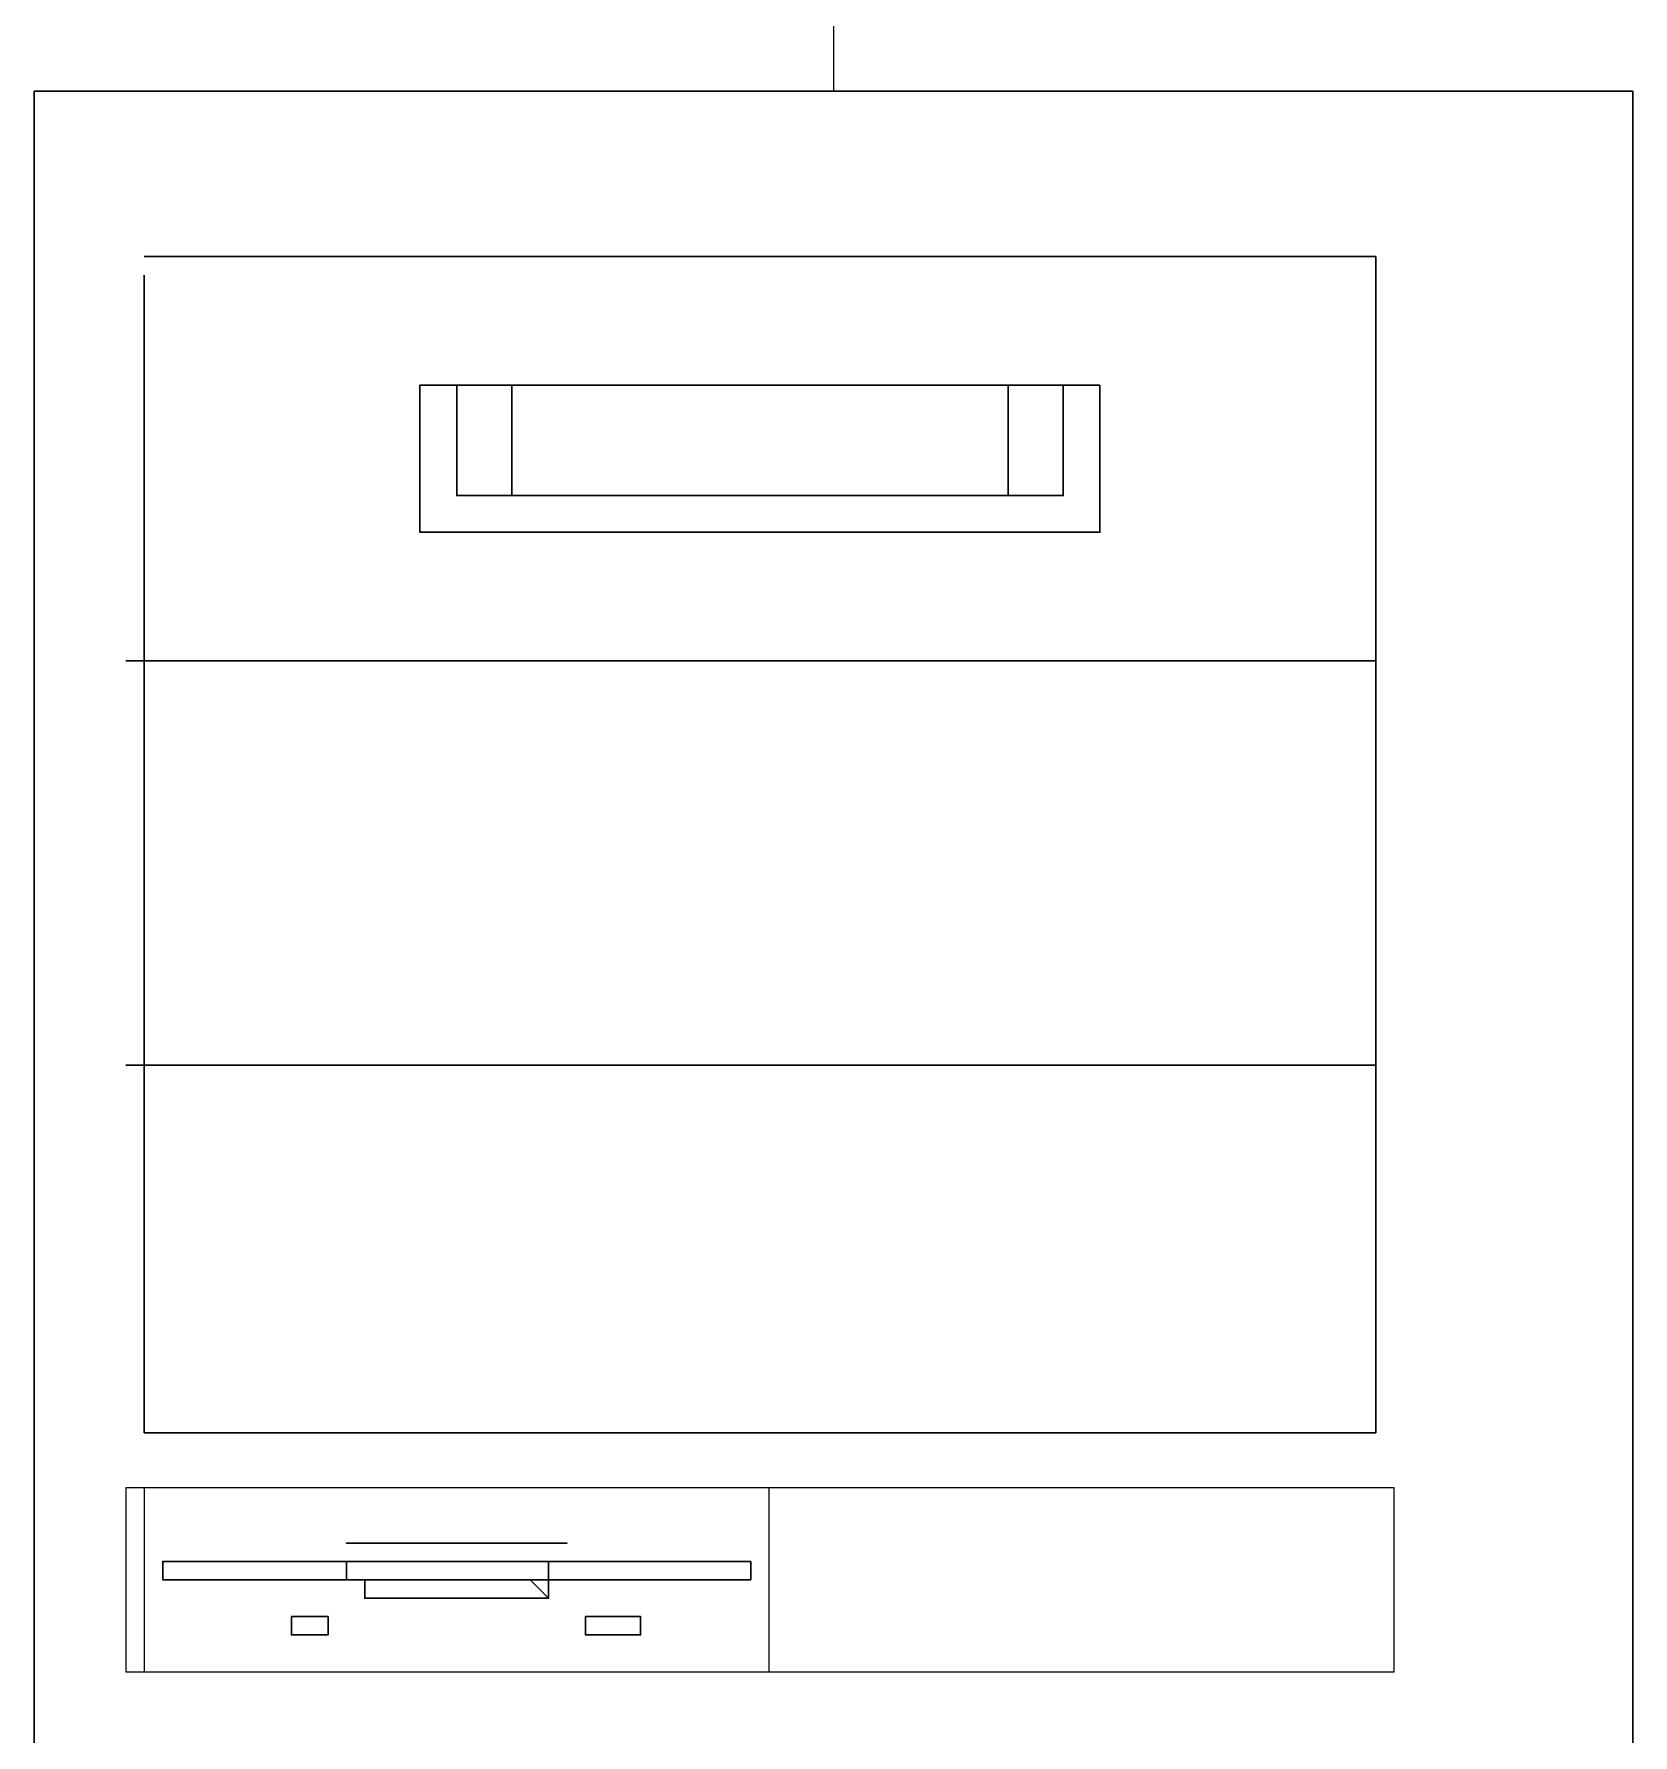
# Paper-space layout 'Sample Network Drawing - A1 Sheet' of a CAD drawing. Extents: x 49 to 806, y 22 to 564.
# Drawn here: x 356.99 to 364.23, y 328.49 to 336.19 of the extents above; entities that cross this region are included whole.
import ezdxf

# ---------------------------------------------------------------- set-up
doc = ezdxf.new("R2010")
doc.units = 0
doc.linetypes.add('HIDDEN2', pattern=[4.7625, 3.175, -1.5875])
doc.layers.add('N-EQPM-EXST', color=252, linetype='Continuous', lineweight=25)
doc.layers.add('N-SGNL-ELEC', color=4, linetype='HIDDEN2', lineweight=25)

psp = doc.layouts.new('Sample Network Drawing - A1 Sheet')

# ---------------------------------------------------------------- linework, layer by layer
at = {"layer": 'N-EQPM-EXST', "lineweight": 30}
for p, q in [((364.2251, 335.9302), (356.9873, 335.9302)), ((356.9873, 335.9302), (356.9873, 320.789)), ((364.2251, 335.9302), (356.9873, 335.9302)), ((356.9873, 335.9302), (356.9873, 320.789)), ((364.2251, 320.789), (364.2251, 335.9302)), ((364.2251, 335.9302), (364.2251, 335.9302)), ((364.2251, 320.789), (364.2251, 335.9302)), ((357.4864, 335.1815), (363.0604, 335.1815)), ((363.0604, 335.1815), (363.0604, 329.8571)), ((357.4864, 329.8571), (357.4864, 335.0983)), ((357.4864, 335.0983), (357.4864, 329.8571)), ((363.0604, 329.8571), (357.4864, 329.8571)), ((357.4864, 329.8571), (362.2284, 329.8571))]:
    psp.add_line(p, q, dxfattribs=at)
for points in [[(361.8125, 334.5991), (358.7343, 334.5991), (358.7343, 333.9336), (361.8125, 333.9336), (361.8125, 334.5991), (361.8125, 334.5991)], [(361.8125, 334.5991), (358.7343, 334.5991), (358.7343, 333.9336), (361.8125, 333.9336), (361.8125, 334.5991)], [(361.6461, 334.5991), (358.9007, 334.5991), (358.9007, 334.1), (361.6461, 334.1), (361.6461, 334.5991), (361.6461, 334.5991)], [(361.6461, 334.5991), (358.9007, 334.5991), (358.9007, 334.1), (361.6461, 334.1), (361.6461, 334.5991)], [(358.9007, 334.5991), (358.9007, 334.1), (359.0671, 334.1), (359.0671, 334.1), (361.4797, 334.1), (361.4797, 334.1), (361.6461, 334.1), (361.6461, 334.5991), (358.9007, 334.5991), (358.9007, 334.5991)], [(358.9007, 334.5991), (358.9007, 334.1), (359.0671, 334.1), (359.0671, 334.1), (361.4797, 334.1), (361.4797, 334.1), (361.6461, 334.1), (361.6461, 334.5991), (358.9007, 334.5991)], [(359.1503, 334.5991), (359.1503, 334.5991), (359.1503, 334.5991), (359.1503, 334.5991), (359.1503, 334.5991), (359.1503, 334.5991), (359.1503, 334.5991), (359.1503, 334.5991), (359.1503, 334.5991), (359.1503, 334.5991), (359.1503, 334.1832), (359.1503, 334.1832), (359.1503, 334.1832), (359.1503, 334.1), (359.1503, 334.1), (359.1503, 334.1), (359.1503, 334.1), (359.1503, 334.1832), (359.1503, 334.1832), (359.1503, 334.1832), (359.1503, 334.5991), (359.1503, 334.5991)], [(359.1503, 334.5991), (359.1503, 334.5991), (359.1503, 334.5991), (359.1503, 334.5991), (359.1503, 334.5991), (359.1503, 334.5991), (359.1503, 334.5991), (359.1503, 334.5991), (359.1503, 334.5991), (359.1503, 334.5991), (359.1503, 334.1832), (359.1503, 334.1832), (359.1503, 334.1832), (359.1503, 334.1), (359.1503, 334.1), (359.1503, 334.1), (359.1503, 334.1), (359.1503, 334.1832), (359.1503, 334.1832), (359.1503, 334.1832), (359.1503, 334.5991)], [(361.3965, 334.5991), (361.3965, 334.5991), (361.3965, 334.5991), (361.3965, 334.5991), (361.3965, 334.5991), (361.3965, 334.5991), (361.3965, 334.5991), (361.3965, 334.5991), (361.3965, 334.5991), (361.3965, 334.5991), (361.3965, 334.1832), (361.3965, 334.1832), (361.3965, 334.1832), (361.3965, 334.1), (361.3965, 334.1), (361.3965, 334.1), (361.3965, 334.1), (361.3965, 334.1832), (361.3965, 334.1832), (361.3965, 334.1832), (361.3965, 334.5991), (361.3965, 334.5991)], [(361.3965, 334.5991), (361.3965, 334.5991), (361.3965, 334.5991), (361.3965, 334.5991), (361.3965, 334.5991), (361.3965, 334.5991), (361.3965, 334.5991), (361.3965, 334.5991), (361.3965, 334.5991), (361.3965, 334.5991), (361.3965, 334.1832), (361.3965, 334.1832), (361.3965, 334.1832), (361.3965, 334.1), (361.3965, 334.1), (361.3965, 334.1), (361.3965, 334.1), (361.3965, 334.1832), (361.3965, 334.1832), (361.3965, 334.1832), (361.3965, 334.5991)], [(357.4032, 333.3512), (363.0604, 333.3512)], [(357.4032, 331.521), (363.0604, 331.521)], [(359.3167, 329.3579), (358.4847, 329.3579), (358.4015, 329.3579), (359.3999, 329.3579), (359.3167, 329.3579), (359.3167, 329.3579)], [(359.3167, 329.3579), (358.4847, 329.3579), (358.4015, 329.3579), (359.3999, 329.3579), (359.3167, 329.3579)], [(360.2318, 329.2748), (357.5696, 329.2748), (357.5696, 329.1916), (360.2318, 329.1916), (360.2318, 329.2748), (360.2318, 329.2748)], [(360.2318, 329.2748), (357.5696, 329.2748), (357.5696, 329.1916), (360.2318, 329.1916), (360.2318, 329.2748)], [(358.4015, 329.2748), (357.5696, 329.2748), (357.5696, 329.1916), (358.4015, 329.1916), (358.4015, 329.2748), (358.4015, 329.2748)], [(358.4015, 329.2748), (357.5696, 329.2748), (357.5696, 329.1916), (358.4015, 329.1916), (358.4015, 329.2748)], [(360.2318, 329.2748), (359.3167, 329.2748), (359.3167, 329.1916), (360.2318, 329.1916), (360.2318, 329.2748), (360.2318, 329.2748)], [(360.2318, 329.2748), (359.3167, 329.2748), (359.3167, 329.1916), (360.2318, 329.1916), (360.2318, 329.2748)], [(359.3167, 329.1916), (358.4847, 329.1916), (358.4847, 329.1084), (359.3167, 329.1084), (359.3167, 329.1916), (359.3167, 329.1916)], [(359.3167, 329.1916), (358.4847, 329.1916), (358.4847, 329.1084), (359.3167, 329.1084), (359.3167, 329.1916)], [(358.4847, 329.1916), (358.4847, 329.1916), (358.4847, 329.1084), (358.4847, 329.1916), (358.4847, 329.1916), (358.4847, 329.1916)], [(358.4847, 329.1916), (358.4847, 329.1916), (358.4847, 329.1084), (358.4847, 329.1916), (358.4847, 329.1916)], [(359.3167, 329.1916), (359.3167, 329.1916), (359.3167, 329.1084), (359.2335, 329.1916), (359.3167, 329.1916), (359.3167, 329.1916)], [(359.3167, 329.1916), (359.3167, 329.1916), (359.3167, 329.1084), (359.2335, 329.1916), (359.3167, 329.1916)], [(358.3183, 329.0252), (358.152, 329.0252), (358.152, 328.942), (358.3183, 328.942), (358.3183, 329.0252), (358.3183, 329.0252)], [(358.3183, 329.0252), (358.152, 329.0252), (358.152, 328.942), (358.3183, 328.942), (358.3183, 329.0252)], [(359.7326, 329.0252), (359.7326, 329.0252), (359.7326, 329.0252), (359.7326, 329.0252), (359.7326, 329.0252), (359.7326, 329.0252), (359.7326, 329.0252), (359.7326, 329.0252), (359.7326, 329.0252), (359.5662, 329.0252), (359.4831, 329.0252), (359.4831, 329.0252), (359.4831, 329.0252), (359.4831, 329.0252), (359.4831, 329.0252), (359.4831, 329.0252), (359.4831, 329.0252), (359.4831, 329.0252), (359.4831, 329.0252), (359.4831, 328.942), (359.4831, 328.942), (359.4831, 328.942), (359.4831, 328.942), (359.4831, 328.942), (359.4831, 328.942), (359.4831, 328.942), (359.5662, 328.942), (359.7326, 328.942), (359.7326, 328.942), (359.7326, 328.942), (359.7326, 328.942), (359.7326, 328.942), (359.7326, 328.942), (359.7326, 328.942), (359.7326, 328.942), (359.7326, 329.0252), (359.7326, 329.0252), (359.7326, 329.0252)], [(359.7326, 329.0252), (359.7326, 329.0252), (359.7326, 329.0252), (359.7326, 329.0252), (359.7326, 329.0252), (359.7326, 329.0252), (359.7326, 329.0252), (359.7326, 329.0252), (359.7326, 329.0252), (359.5662, 329.0252), (359.4831, 329.0252), (359.4831, 329.0252), (359.4831, 329.0252), (359.4831, 329.0252), (359.4831, 329.0252), (359.4831, 329.0252), (359.4831, 329.0252), (359.4831, 329.0252), (359.4831, 329.0252), (359.4831, 328.942), (359.4831, 328.942), (359.4831, 328.942), (359.4831, 328.942), (359.4831, 328.942), (359.4831, 328.942), (359.4831, 328.942), (359.5662, 328.942), (359.7326, 328.942), (359.7326, 328.942), (359.7326, 328.942), (359.7326, 328.942), (359.7326, 328.942), (359.7326, 328.942), (359.7326, 328.942), (359.7326, 328.942), (359.7326, 329.0252), (359.7326, 329.0252)]]:
    psp.add_lwpolyline(points, dxfattribs=at)
at = {"layer": 'N-EQPM-EXST', "lineweight": 0}
for points in [[(363.1436, 329.6075), (357.4032, 329.6075), (357.4032, 328.7756), (363.1436, 328.7756), (363.1436, 329.6075), (363.1436, 329.6075)], [(363.1436, 329.6075), (357.4032, 329.6075), (357.4032, 328.7756), (363.1436, 328.7756), (363.1436, 329.6075)], [(360.315, 329.6075), (357.4864, 329.6075), (357.4864, 328.7756), (360.315, 328.7756), (360.315, 329.6075), (360.315, 329.6075)], [(360.315, 329.6075), (357.4864, 329.6075), (357.4864, 328.7756), (360.315, 328.7756), (360.315, 329.6075)]]:
    psp.add_lwpolyline(points, dxfattribs=at)
at = {"layer": 'N-SGNL-ELEC'}
psp.add_line((360.6062, 346.4854), (360.6062, 335.9302), dxfattribs=at)

doc.saveas('drawing.dxf')
